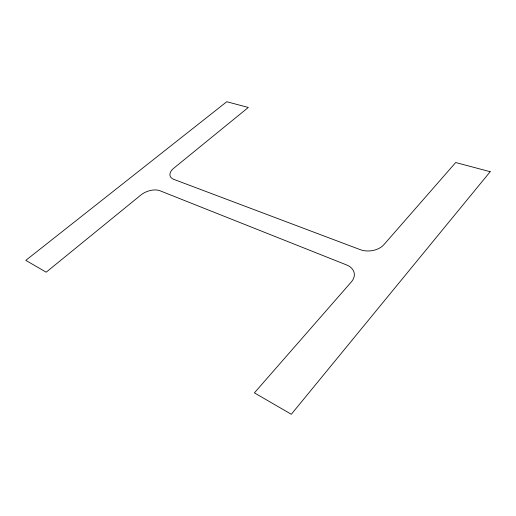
<?xml version="1.0" encoding="UTF-8"?>
<svg xmlns="http://www.w3.org/2000/svg" width="516" height="516" viewBox="0 0 516 516"><rect width="100%" height="100%" fill="white"/><g stroke="black" fill="none" stroke-linecap="round" stroke-linejoin="round"><path stroke-width="0.77" d="M490.2 171.699L291.314 414.271L254.394 392.87L351.396 281.865A17.538 12.371 -9.2 0 0 346.617 264.953L159.999 190.765A14.248 8.114 -20.1 0 0 140.881 195.022L46.195 272.19L25.8 260.367L226.769 101.729L248.325 107.451L173.744 168.235A13.7 7.617 -17.9 0 0 173.795 179.362L360.303 249.68A16.944 11.294 -6.9 0 0 383.923 244.642L455.68 162.534L490.2 171.699"/></g></svg>
